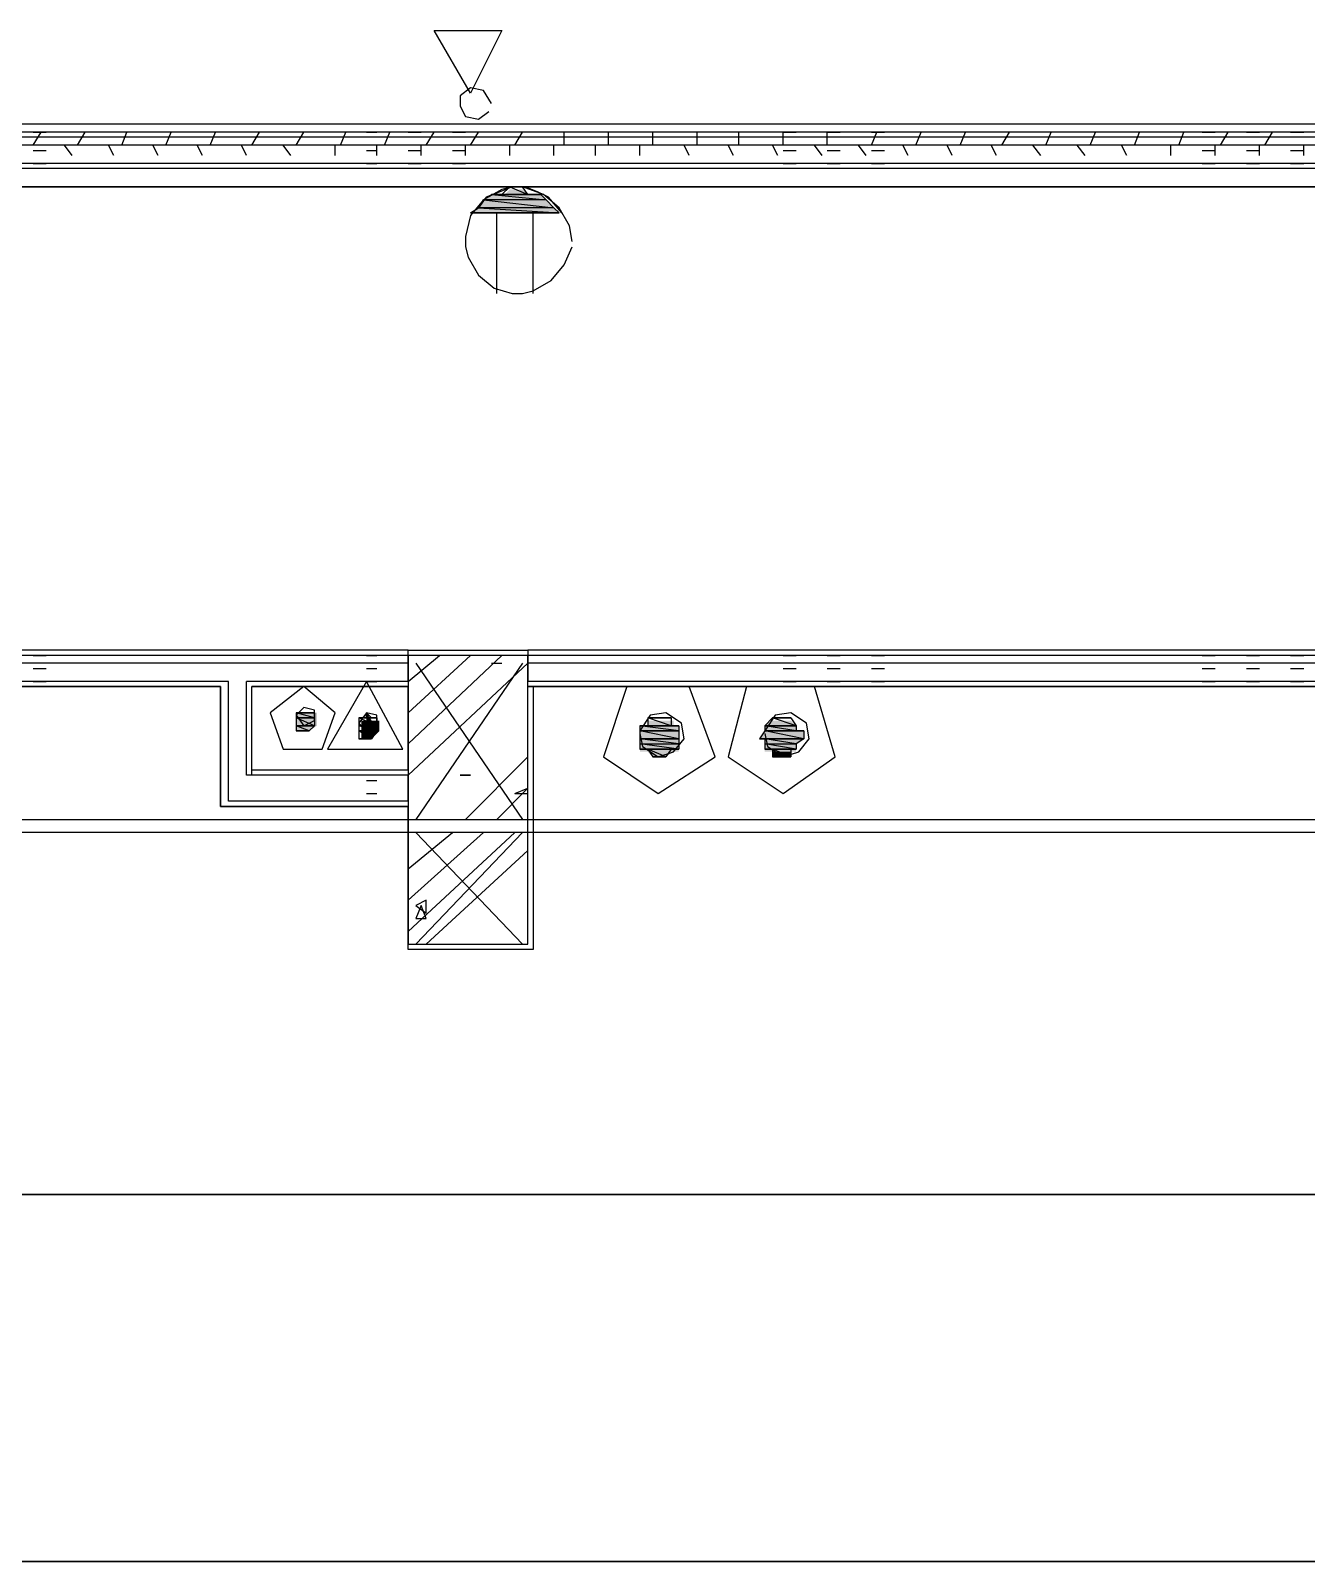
# Model space of a CAD drawing. Header units: millimetres. Extents: x 5 to 415, y 48 to 251.
# Drawn here: x 272.89 to 281.53, y 97.3 to 107.67 of the extents above; entities that cross this region are included whole.
import ezdxf

# ---------------------------------------------------------------- set-up
doc = ezdxf.new("R2010")
doc.units = ezdxf.units.MM
doc.layers.add('H', color=7, linetype='Continuous')
doc.layers.add('P', color=7, linetype='Continuous')

msp = doc.modelspace()

# ---------------------------------------------------------------- hatches: boundary and pattern name
at = {"layer": 'H', "linetype": 'Continuous'}
for points in [[(275.96, 106.504), (276.013, 106.557), (276.348, 106.557), (276.401, 106.504), (275.96, 106.504)], [(276.102, 106.557), (276.137, 106.592), (276.225, 106.592), (276.26, 106.557), (276.102, 106.557)], [(275.89, 106.433), (275.925, 106.468), (276.437, 106.468), (276.472, 106.433), (275.89, 106.433)], [(275.925, 106.468), (275.96, 106.504), (276.401, 106.504), (276.437, 106.468), (275.925, 106.468)], [(274.69, 102.993), (274.69, 103.046), (274.832, 103.046), (274.832, 102.993), (274.69, 102.993)], [(275.167, 102.993), (275.167, 103.046), (275.202, 102.993), (275.167, 102.993)], [(274.69, 102.958), (274.69, 102.993), (274.832, 102.993), (274.832, 102.958), (274.69, 102.958)], [(274.69, 102.923), (274.69, 102.958), (274.832, 102.958), (274.779, 102.923), (274.69, 102.923)], [(275.131, 102.958), (275.131, 102.993), (275.255, 102.993), (275.255, 102.958), (275.131, 102.958)], [(275.131, 102.923), (275.131, 102.958), (275.255, 102.958), (275.255, 102.923), (275.131, 102.923)], [(275.131, 102.87), (275.131, 102.923), (275.255, 102.923), (275.202, 102.87), (275.131, 102.87)], [(277.019, 102.923), (277.019, 102.958), (277.283, 102.958), (277.283, 102.923), (277.019, 102.923)], [(277.019, 102.87), (277.019, 102.923), (277.283, 102.923), (277.283, 102.87), (277.019, 102.87)], [(277.072, 102.958), (277.072, 102.993), (277.248, 102.993), (277.248, 102.958), (277.072, 102.958)], [(277.83, 102.87), (277.865, 102.923), (278.13, 102.923), (278.13, 102.87), (277.83, 102.87)], [(277.865, 102.958), (277.918, 102.993), (278.042, 102.993), (278.077, 102.958), (277.865, 102.958)], [(277.865, 102.923), (277.865, 102.958), (278.077, 102.958), (278.077, 102.923), (277.865, 102.923)], [(277.019, 102.835), (277.019, 102.87), (277.283, 102.87), (277.283, 102.835), (277.019, 102.835)], [(277.019, 102.782), (277.019, 102.835), (277.283, 102.835), (277.283, 102.782), (277.019, 102.782)], [(277.865, 102.835), (277.865, 102.87), (278.13, 102.87), (278.077, 102.835), (277.865, 102.835)], [(277.865, 102.782), (277.865, 102.835), (278.077, 102.835), (278.077, 102.782), (277.865, 102.782)], [(277.107, 102.747), (277.072, 102.782), (277.248, 102.782), (277.195, 102.747), (277.107, 102.747)], [(277.918, 102.747), (277.918, 102.782), (278.042, 102.782), (278.042, 102.747), (277.918, 102.747)]]:
    msp.add_hatch(color=256, dxfattribs=at).paths.add_polyline_path(points)

# ---------------------------------------------------------------- linework, layer by layer
at = {"layer": 'P'}
for points in [[(275.872, 107.244), (275.625, 107.668)], [(275.625, 107.668), (276.084, 107.668)], [(276.084, 107.668), (275.872, 107.244)], [(275.872, 107.28), (275.802, 107.227)], [(275.96, 107.262), (275.872, 107.28)], [(276.013, 107.174), (275.96, 107.262)], [(275.802, 107.227), (275.802, 107.156)], [(275.802, 107.156), (275.837, 107.086)], [(275.837, 107.086), (275.925, 107.068)], [(275.925, 107.068), (275.996, 107.121)], [(288.625, 107.033), (265.765, 107.033)], [(288.625, 106.98), (265.765, 106.98)], [(288.625, 106.98), (265.765, 106.98)], [(288.625, 106.945), (265.765, 106.945)], [(272.909, 106.98), (272.997, 106.98)], [(272.909, 106.892), (272.962, 106.98)], [(273.209, 106.892), (273.262, 106.98)], [(273.509, 106.892), (273.544, 106.98)], [(273.808, 106.892), (273.844, 106.98)], [(274.108, 106.892), (274.144, 106.98)], [(274.391, 106.892), (274.443, 106.98)], [(274.69, 106.892), (274.743, 106.98)], [(274.99, 106.892), (275.026, 106.98)], [(275.167, 106.98), (275.237, 106.98)], [(275.29, 106.892), (275.325, 106.98)], [(275.449, 106.98), (275.537, 106.98)], [(275.572, 106.892), (275.625, 106.98)], [(275.749, 106.98), (275.837, 106.98)], [(275.872, 106.892), (275.925, 106.98)], [(276.172, 106.892), (276.225, 106.98)], [(276.507, 106.892), (276.507, 106.98)], [(276.807, 106.892), (276.807, 106.98)], [(277.107, 106.892), (277.107, 106.98)], [(277.407, 106.892), (277.407, 106.98)], [(277.689, 106.892), (277.689, 106.98)], [(277.989, 106.98), (278.077, 106.98)], [(277.989, 106.892), (277.989, 106.98)], [(278.289, 106.98), (278.377, 106.98)], [(278.289, 106.892), (278.289, 106.98)], [(278.589, 106.98), (278.677, 106.98)], [(278.589, 106.892), (278.624, 106.98)], [(278.888, 106.892), (278.924, 106.98)], [(279.188, 106.892), (279.224, 106.98)], [(279.471, 106.892), (279.523, 106.98)], [(279.77, 106.892), (279.806, 106.98)], [(280.07, 106.892), (280.106, 106.98)], [(280.37, 106.892), (280.405, 106.98)], [(280.67, 106.892), (280.705, 106.98)], [(280.829, 106.98), (280.917, 106.98)], [(280.952, 106.892), (281.005, 106.98)], [(281.129, 106.98), (281.217, 106.98)], [(281.252, 106.892), (281.305, 106.98)], [(281.428, 106.98), (281.517, 106.98)], [(288.625, 106.892), (265.765, 106.892)], [(272.909, 106.856), (272.997, 106.856)], [(273.173, 106.821), (273.121, 106.892)], [(273.456, 106.821), (273.42, 106.892)], [(273.756, 106.821), (273.72, 106.892)], [(274.055, 106.821), (274.02, 106.892)], [(274.355, 106.821), (274.32, 106.892)], [(274.655, 106.821), (274.602, 106.892)], [(274.955, 106.821), (274.955, 106.892)], [(275.167, 106.856), (275.237, 106.856)], [(275.237, 106.821), (275.237, 106.892)], [(275.449, 106.856), (275.537, 106.856)], [(275.537, 106.821), (275.537, 106.892)], [(275.749, 106.856), (275.837, 106.856)], [(275.837, 106.821), (275.837, 106.892)], [(276.137, 106.821), (276.137, 106.892)], [(276.437, 106.821), (276.437, 106.892)], [(276.719, 106.821), (276.719, 106.892)], [(277.019, 106.821), (277.019, 106.892)], [(277.354, 106.821), (277.319, 106.892)], [(277.654, 106.821), (277.618, 106.892)], [(277.954, 106.821), (277.918, 106.892)], [(277.989, 106.856), (278.077, 106.856)], [(278.253, 106.821), (278.201, 106.892)], [(278.289, 106.856), (278.377, 106.856)], [(278.553, 106.821), (278.5, 106.892)], [(278.589, 106.856), (278.677, 106.856)], [(278.836, 106.821), (278.8, 106.892)], [(279.135, 106.821), (279.1, 106.892)], [(279.435, 106.821), (279.4, 106.892)], [(279.735, 106.821), (279.682, 106.892)], [(280.035, 106.821), (279.982, 106.892)], [(280.317, 106.821), (280.282, 106.892)], [(280.617, 106.821), (280.617, 106.892)], [(280.829, 106.856), (280.917, 106.856)], [(280.917, 106.821), (280.917, 106.892)], [(281.129, 106.856), (281.217, 106.856)], [(281.217, 106.821), (281.217, 106.892)], [(281.428, 106.856), (281.517, 106.856)], [(281.517, 106.821), (281.517, 106.892)], [(288.625, 106.768), (265.765, 106.768)], [(288.625, 106.733), (265.765, 106.733)], [(272.909, 106.768), (272.997, 106.768)], [(275.167, 106.768), (275.237, 106.768)], [(275.449, 106.768), (275.537, 106.768)], [(275.749, 106.768), (275.837, 106.768)], [(277.989, 106.768), (278.077, 106.768)], [(278.289, 106.768), (278.377, 106.768)], [(278.589, 106.768), (278.677, 106.768)], [(280.829, 106.768), (280.917, 106.768)], [(281.129, 106.768), (281.217, 106.768)], [(281.428, 106.768), (281.517, 106.768)], [(265.765, 106.609), (306.617, 106.609)], [(288.625, 106.609), (265.765, 106.609)], [(275.96, 106.521), (275.872, 106.415)], [(275.96, 106.521), (275.872, 106.415)], [(275.978, 106.539), (275.925, 106.468)], [(275.925, 106.468), (275.96, 106.521)], [(276.084, 106.592), (275.96, 106.521)], [(276.084, 106.592), (275.96, 106.521)], [(275.96, 106.521), (276.013, 106.557)], [(276.384, 106.521), (275.96, 106.521)], [(276.384, 106.521), (275.96, 106.521)], [(275.96, 106.521), (276.437, 106.468)], [(275.96, 106.521), (276.437, 106.468)], [(276.066, 106.574), (275.978, 106.539)], [(276.348, 106.557), (276.013, 106.557)], [(276.013, 106.557), (276.084, 106.557)], [(276.348, 106.557), (276.013, 106.557)], [(276.013, 106.557), (276.384, 106.521)], [(276.013, 106.557), (276.384, 106.521)], [(276.154, 106.609), (276.066, 106.574)], [(276.154, 106.609), (276.084, 106.592)], [(276.154, 106.609), (276.084, 106.592)], [(276.084, 106.557), (276.137, 106.609)], [(276.26, 106.557), (276.084, 106.557)], [(276.26, 106.557), (276.084, 106.557)], [(276.084, 106.557), (276.348, 106.557)], [(276.084, 106.557), (276.348, 106.557)], [(276.225, 106.609), (276.137, 106.609)], [(276.137, 106.609), (276.26, 106.557)], [(276.137, 106.609), (276.26, 106.557)], [(276.225, 106.609), (276.154, 106.609)], [(276.225, 106.609), (276.154, 106.609)], [(276.243, 106.609), (276.154, 106.609)], [(276.366, 106.557), (276.225, 106.609)], [(276.366, 106.557), (276.225, 106.609)], [(276.26, 106.557), (276.225, 106.609)], [(276.331, 106.574), (276.243, 106.609)], [(276.348, 106.557), (276.26, 106.557)], [(276.401, 106.539), (276.331, 106.574)], [(276.384, 106.521), (276.348, 106.557)], [(276.472, 106.468), (276.366, 106.557)], [(276.472, 106.468), (276.366, 106.557)], [(276.437, 106.468), (276.384, 106.521)], [(276.49, 106.433), (276.401, 106.539)], [(275.872, 106.433), (275.925, 106.468)], [(276.472, 106.433), (275.872, 106.433)], [(275.872, 106.433), (276.472, 106.433)], [(276.437, 106.468), (275.925, 106.468)], [(276.437, 106.468), (275.925, 106.468)], [(275.925, 106.468), (276.472, 106.433)], [(275.925, 106.468), (276.472, 106.433)], [(276.049, 105.886), (276.049, 106.433)], [(276.296, 105.886), (276.296, 106.433)], [(276.472, 106.433), (276.437, 106.468)], [(276.543, 106.345), (276.472, 106.468)], [(276.543, 106.345), (276.472, 106.468)], [(275.872, 106.415), (275.837, 106.274)], [(275.872, 106.415), (275.837, 106.274)], [(276.56, 106.239), (276.543, 106.345)], [(276.56, 106.239), (276.543, 106.345)], [(275.837, 106.274), (275.837, 106.204)], [(275.837, 106.274), (275.837, 106.204)], [(275.837, 106.204), (275.855, 106.133)], [(275.837, 106.204), (275.855, 106.133)], [(275.855, 106.133), (275.925, 106.01)], [(275.855, 106.133), (275.925, 106.01)], [(276.507, 106.08), (276.56, 106.204)], [(276.507, 106.08), (276.56, 106.204)], [(275.925, 106.01), (276.031, 105.922)], [(275.925, 106.01), (276.031, 105.922)], [(276.419, 105.974), (276.507, 106.08)], [(276.419, 105.974), (276.507, 106.08)], [(276.031, 105.922), (276.154, 105.886)], [(276.031, 105.922), (276.154, 105.886)], [(276.225, 105.886), (276.296, 105.904)], [(276.225, 105.886), (276.296, 105.904)], [(276.296, 105.904), (276.419, 105.974)], [(276.296, 105.904), (276.419, 105.974)], [(276.154, 105.886), (276.225, 105.886)], [(276.154, 105.886), (276.225, 105.886)], [(275.449, 103.47), (266.4, 103.47)], [(275.449, 103.434), (266.4, 103.434)], [(272.909, 103.434), (272.997, 103.434)], [(275.167, 103.434), (275.237, 103.434)], [(275.449, 103.47), (276.26, 103.47)], [(275.449, 103.382), (275.449, 103.47)], [(275.449, 103.258), (275.661, 103.434)], [(275.449, 103.046), (275.872, 103.434)], [(275.449, 102.835), (276.084, 103.434)], [(276.26, 103.434), (275.449, 103.434)], [(275.449, 103.434), (275.449, 102.323)], [(288.625, 103.47), (276.26, 103.47)], [(276.26, 103.47), (276.26, 103.382)], [(276.26, 102.323), (276.26, 103.434)], [(288.625, 103.434), (276.26, 103.434)], [(277.989, 103.434), (278.077, 103.434)], [(278.289, 103.434), (278.377, 103.434)], [(278.589, 103.434), (278.677, 103.434)], [(280.829, 103.434), (280.917, 103.434)], [(281.129, 103.434), (281.217, 103.434)], [(281.428, 103.434), (281.517, 103.434)], [(275.449, 103.382), (266.4, 103.382)], [(272.909, 103.346), (272.997, 103.346)], [(275.167, 103.346), (275.237, 103.346)], [(275.449, 102.623), (276.26, 103.382)], [(275.449, 103.258), (275.449, 103.382)], [(275.502, 103.382), (276.225, 102.323)], [(276.225, 103.382), (275.502, 102.323)], [(276.013, 103.382), (276.084, 103.382)], [(276.26, 103.382), (276.26, 103.258)], [(288.625, 103.382), (276.26, 103.382)], [(277.989, 103.346), (278.077, 103.346)], [(278.289, 103.346), (278.377, 103.346)], [(278.589, 103.346), (278.677, 103.346)], [(280.829, 103.346), (280.917, 103.346)], [(281.129, 103.346), (281.217, 103.346)], [(281.428, 103.346), (281.517, 103.346)], [(274.232, 103.258), (266.4, 103.258)], [(266.4, 103.223), (274.179, 103.223)], [(274.179, 103.223), (266.4, 103.223)], [(272.909, 103.258), (272.997, 103.258)], [(274.179, 103.223), (274.179, 102.411)], [(274.179, 102.411), (274.179, 103.223)], [(274.232, 102.447), (274.232, 103.258)], [(275.449, 103.258), (274.355, 103.258)], [(274.355, 102.623), (274.355, 103.258)], [(274.391, 103.223), (275.449, 103.223)], [(275.449, 103.223), (274.391, 103.223)], [(274.391, 102.658), (274.391, 103.223)], [(274.391, 102.623), (274.391, 103.223)], [(274.743, 103.223), (274.514, 103.046)], [(274.955, 103.046), (274.743, 103.223)], [(275.167, 103.258), (274.902, 102.799)], [(275.167, 103.258), (275.237, 103.258)], [(275.414, 102.799), (275.167, 103.258)], [(275.449, 102.658), (275.449, 103.223)], [(288.625, 103.258), (276.26, 103.258)], [(276.26, 103.223), (288.625, 103.223)], [(288.625, 103.223), (276.26, 103.223)], [(276.296, 103.223), (276.296, 101.441)], [(276.931, 103.223), (276.772, 102.747)], [(277.354, 103.223), (276.931, 103.223)], [(277.53, 102.747), (277.354, 103.223)], [(277.742, 103.223), (277.618, 102.747)], [(278.201, 103.223), (277.742, 103.223)], [(277.989, 103.258), (278.077, 103.258)], [(278.342, 102.747), (278.201, 103.223)], [(278.289, 103.258), (278.377, 103.258)], [(278.589, 103.258), (278.677, 103.258)], [(280.829, 103.258), (280.917, 103.258)], [(281.129, 103.258), (281.217, 103.258)], [(281.428, 103.258), (281.517, 103.258)], [(274.514, 103.046), (274.602, 102.799)], [(274.743, 103.082), (274.69, 103.029)], [(274.814, 103.011), (274.69, 103.046)], [(274.69, 103.046), (274.69, 103.011)], [(274.814, 103.011), (274.69, 103.046)], [(274.69, 103.046), (274.814, 103.046)], [(274.69, 103.046), (274.814, 103.046)], [(274.814, 103.046), (274.69, 103.046)], [(274.69, 103.046), (274.69, 103.046)], [(274.814, 103.046), (274.69, 103.046)], [(274.69, 103.046), (274.69, 103.046)], [(274.69, 103.046), (274.814, 103.046)], [(274.69, 103.046), (274.814, 103.046)], [(274.814, 103.046), (274.69, 103.046)], [(274.69, 103.046), (274.69, 103.046)], [(274.814, 103.046), (274.69, 103.046)], [(274.69, 103.046), (274.779, 103.046)], [(274.743, 103.046), (274.69, 103.046)], [(274.69, 103.046), (274.743, 103.046)], [(274.69, 103.029), (274.743, 102.958)], [(274.814, 102.958), (274.69, 103.011)], [(274.69, 103.011), (274.69, 102.958)], [(274.814, 102.958), (274.69, 103.011)], [(274.69, 103.011), (274.814, 103.011)], [(274.69, 103.011), (274.814, 103.011)], [(274.814, 103.011), (274.69, 103.011)], [(274.69, 103.011), (274.69, 103.011)], [(274.814, 103.011), (274.69, 103.011)], [(274.69, 103.011), (274.69, 103.011)], [(274.69, 103.011), (274.814, 103.011)], [(274.69, 103.011), (274.814, 103.011)], [(274.814, 103.011), (274.69, 103.011)], [(274.69, 103.011), (274.814, 103.011)], [(274.814, 103.011), (274.69, 103.011)], [(274.69, 103.011), (274.69, 103.011)], [(274.69, 103.011), (274.814, 103.011)], [(274.814, 103.064), (274.743, 103.082)], [(274.779, 103.046), (274.743, 103.046)], [(274.743, 103.046), (274.779, 103.046)], [(274.743, 103.046), (274.779, 103.046)], [(274.779, 103.046), (274.743, 103.046)], [(274.743, 103.046), (274.743, 103.046)], [(274.743, 103.046), (274.743, 103.046)], [(274.779, 103.046), (274.743, 103.046)], [(274.743, 103.046), (274.779, 103.046)], [(274.743, 103.046), (274.779, 103.046)], [(274.779, 103.046), (274.743, 103.046)], [(274.779, 103.046), (274.814, 103.046)], [(274.814, 102.993), (274.814, 103.064)], [(274.814, 103.046), (274.814, 103.011)], [(274.814, 103.011), (274.814, 102.958)], [(274.867, 102.799), (274.955, 103.046)], [(275.167, 103.046), (275.114, 102.976)], [(275.237, 102.958), (275.114, 103.011)], [(275.114, 103.011), (275.114, 102.958)], [(275.237, 102.958), (275.114, 103.011)], [(275.114, 103.011), (275.237, 103.011)], [(275.114, 103.011), (275.237, 103.011)], [(275.237, 103.011), (275.114, 103.011)], [(275.114, 103.011), (275.114, 103.011)], [(275.237, 103.011), (275.114, 103.011)], [(275.114, 103.011), (275.114, 103.011)], [(275.114, 103.011), (275.237, 103.011)], [(275.114, 103.011), (275.237, 103.011)], [(275.237, 103.011), (275.114, 103.011)], [(275.114, 103.011), (275.114, 103.011)], [(275.237, 103.011), (275.114, 103.011)], [(275.114, 103.011), (275.202, 103.011)], [(275.114, 103.011), (275.202, 103.011)], [(275.202, 103.011), (275.114, 103.011)], [(275.114, 103.011), (275.114, 103.011)], [(275.202, 103.011), (275.114, 103.011)], [(275.114, 103.011), (275.114, 103.011)], [(275.114, 103.011), (275.202, 103.011)], [(275.167, 103.011), (275.114, 103.011)], [(275.114, 103.011), (275.167, 103.011)], [(275.237, 103.029), (275.167, 103.046)], [(275.167, 103.046), (275.202, 103.011)], [(275.202, 103.011), (275.167, 103.046)], [(275.167, 103.046), (275.167, 103.011)], [(275.167, 103.011), (275.167, 103.046)], [(275.167, 103.011), (275.202, 103.011)], [(275.202, 103.011), (275.167, 103.011)], [(275.202, 103.011), (275.237, 103.011)], [(275.237, 102.941), (275.237, 103.029)], [(275.237, 103.011), (275.237, 102.958)], [(277.089, 103.029), (277.019, 102.923)], [(277.23, 102.958), (277.072, 103.011)], [(277.072, 103.011), (277.072, 102.958)], [(277.23, 102.958), (277.072, 103.011)], [(277.072, 103.011), (277.23, 103.011)], [(277.072, 103.011), (277.23, 103.011)], [(277.107, 103.011), (277.072, 103.011)], [(277.195, 103.046), (277.089, 103.029)], [(277.23, 103.011), (277.107, 103.011)], [(277.23, 103.011), (277.107, 103.011)], [(277.107, 103.011), (277.195, 103.011)], [(277.107, 103.011), (277.195, 103.011)], [(277.195, 103.011), (277.107, 103.011)], [(277.107, 103.011), (277.107, 103.011)], [(277.195, 103.011), (277.107, 103.011)], [(277.107, 103.011), (277.107, 103.011)], [(277.107, 103.011), (277.195, 103.011)], [(277.142, 103.011), (277.107, 103.011)], [(277.107, 103.011), (277.142, 103.011)], [(277.142, 103.011), (277.195, 103.011)], [(277.195, 103.011), (277.142, 103.011)], [(277.301, 102.976), (277.195, 103.046)], [(277.195, 103.011), (277.23, 103.011)], [(277.23, 103.011), (277.23, 102.958)], [(277.936, 103.029), (277.865, 102.923)], [(277.918, 103.011), (277.865, 102.958)], [(278.077, 102.958), (277.918, 103.011)], [(278.077, 102.958), (277.918, 103.011)], [(277.918, 103.011), (278.042, 103.011)], [(277.918, 103.011), (278.042, 103.011)], [(278.042, 103.011), (277.918, 103.011)], [(277.918, 103.011), (277.918, 103.011)], [(278.042, 103.011), (277.918, 103.011)], [(277.918, 103.011), (277.918, 103.011)], [(277.918, 103.011), (278.042, 103.011)], [(277.918, 103.011), (278.042, 103.011)], [(277.954, 103.011), (277.918, 103.011)], [(278.042, 103.046), (277.936, 103.029)], [(278.042, 103.011), (277.954, 103.011)], [(278.042, 103.011), (277.954, 103.011)], [(277.954, 103.011), (277.989, 103.011)], [(277.954, 103.011), (277.954, 103.011)], [(277.954, 103.011), (277.954, 103.011)], [(277.989, 103.011), (277.954, 103.011)], [(277.954, 103.011), (277.989, 103.011)], [(277.989, 103.011), (278.042, 103.011)], [(278.148, 102.976), (278.042, 103.046)], [(278.042, 103.011), (278.077, 102.958)], [(274.779, 102.923), (274.69, 102.958)], [(274.69, 102.958), (274.69, 102.923)], [(274.779, 102.923), (274.69, 102.958)], [(274.69, 102.958), (274.814, 102.958)], [(274.69, 102.958), (274.814, 102.958)], [(274.814, 102.958), (274.69, 102.958)], [(274.69, 102.958), (274.69, 102.958)], [(274.814, 102.958), (274.69, 102.958)], [(274.69, 102.958), (274.69, 102.958)], [(274.69, 102.958), (274.814, 102.958)], [(274.69, 102.958), (274.814, 102.958)], [(274.814, 102.958), (274.69, 102.958)], [(274.69, 102.958), (274.814, 102.958)], [(274.814, 102.958), (274.69, 102.958)], [(274.69, 102.958), (274.69, 102.958)], [(274.814, 102.958), (274.69, 102.958)], [(274.69, 102.958), (274.69, 102.958)], [(274.69, 102.958), (274.814, 102.958)], [(274.69, 102.958), (274.814, 102.958)], [(274.814, 102.958), (274.69, 102.958)], [(274.69, 102.958), (274.814, 102.958)], [(274.69, 102.923), (274.779, 102.923)], [(274.779, 102.923), (274.69, 102.923)], [(274.69, 102.923), (274.779, 102.923)], [(274.743, 102.923), (274.69, 102.923)], [(274.69, 102.923), (274.779, 102.923)], [(274.743, 102.958), (274.814, 102.993)], [(274.743, 102.923), (274.779, 102.923)], [(274.779, 102.923), (274.743, 102.923)], [(274.779, 102.923), (274.743, 102.923)], [(274.743, 102.923), (274.779, 102.923)], [(274.743, 102.923), (274.743, 102.923)], [(274.743, 102.923), (274.743, 102.923)], [(274.743, 102.923), (274.779, 102.923)], [(274.779, 102.923), (274.743, 102.923)], [(274.779, 102.923), (274.743, 102.923)], [(274.814, 102.958), (274.779, 102.923)], [(275.114, 102.976), (275.167, 102.923)], [(275.237, 102.923), (275.114, 102.958)], [(275.114, 102.958), (275.114, 102.923)], [(275.237, 102.923), (275.114, 102.958)], [(275.114, 102.958), (275.237, 102.958)], [(275.114, 102.958), (275.237, 102.958)], [(275.237, 102.958), (275.114, 102.958)], [(275.114, 102.958), (275.114, 102.958)], [(275.237, 102.958), (275.114, 102.958)], [(275.114, 102.958), (275.114, 102.958)], [(275.114, 102.958), (275.237, 102.958)], [(275.114, 102.958), (275.237, 102.958)], [(275.237, 102.958), (275.114, 102.958)], [(275.114, 102.958), (275.237, 102.958)], [(275.237, 102.958), (275.114, 102.958)], [(275.114, 102.958), (275.114, 102.958)], [(275.237, 102.958), (275.114, 102.958)], [(275.114, 102.958), (275.114, 102.958)], [(275.114, 102.958), (275.237, 102.958)], [(275.114, 102.958), (275.237, 102.958)], [(275.237, 102.958), (275.114, 102.958)], [(275.114, 102.958), (275.237, 102.958)], [(275.202, 102.87), (275.114, 102.923)], [(275.114, 102.923), (275.114, 102.87)], [(275.202, 102.87), (275.114, 102.923)], [(275.114, 102.923), (275.237, 102.923)], [(275.114, 102.923), (275.237, 102.923)], [(275.237, 102.923), (275.114, 102.923)], [(275.114, 102.923), (275.114, 102.923)], [(275.237, 102.923), (275.114, 102.923)], [(275.114, 102.923), (275.114, 102.923)], [(275.114, 102.923), (275.237, 102.923)], [(275.114, 102.923), (275.237, 102.923)], [(275.237, 102.923), (275.114, 102.923)], [(275.114, 102.923), (275.237, 102.923)], [(275.237, 102.923), (275.114, 102.923)], [(275.114, 102.923), (275.114, 102.923)], [(275.114, 102.923), (275.237, 102.923)], [(275.167, 102.923), (275.237, 102.941)], [(275.237, 102.923), (275.202, 102.87)], [(275.237, 102.958), (275.237, 102.923)], [(277.283, 102.923), (277.019, 102.958)], [(277.019, 102.958), (277.019, 102.923)], [(277.283, 102.923), (277.019, 102.958)], [(277.019, 102.958), (277.283, 102.958)], [(277.019, 102.958), (277.283, 102.958)], [(277.072, 102.958), (277.019, 102.958)], [(277.283, 102.87), (277.019, 102.923)], [(277.019, 102.923), (277.019, 102.87)], [(277.283, 102.87), (277.019, 102.923)], [(277.019, 102.923), (277.283, 102.923)], [(277.019, 102.923), (277.283, 102.923)], [(277.283, 102.923), (277.019, 102.923)], [(277.019, 102.923), (277.019, 102.923)], [(277.283, 102.923), (277.019, 102.923)], [(277.019, 102.923), (277.019, 102.923)], [(277.019, 102.923), (277.283, 102.923)], [(277.019, 102.923), (277.283, 102.923)], [(277.019, 102.905), (277.036, 102.817)], [(277.283, 102.958), (277.072, 102.958)], [(277.283, 102.958), (277.072, 102.958)], [(277.072, 102.958), (277.23, 102.958)], [(277.072, 102.958), (277.23, 102.958)], [(277.23, 102.958), (277.283, 102.958)], [(277.283, 102.958), (277.283, 102.923)], [(277.283, 102.923), (277.283, 102.87)], [(277.319, 102.87), (277.301, 102.976)], [(277.865, 102.923), (277.83, 102.87)], [(278.077, 102.923), (277.865, 102.958)], [(277.865, 102.958), (277.865, 102.923)], [(278.077, 102.923), (277.865, 102.958)], [(277.865, 102.958), (278.077, 102.958)], [(277.865, 102.958), (278.077, 102.958)], [(278.077, 102.958), (277.865, 102.958)], [(277.865, 102.958), (277.865, 102.958)], [(278.077, 102.958), (277.865, 102.958)], [(277.865, 102.958), (277.865, 102.958)], [(277.865, 102.958), (278.077, 102.958)], [(277.865, 102.958), (278.077, 102.958)], [(278.13, 102.87), (277.865, 102.923)], [(278.13, 102.87), (277.865, 102.923)], [(277.865, 102.923), (278.13, 102.923)], [(277.865, 102.923), (278.13, 102.923)], [(278.077, 102.923), (277.865, 102.923)], [(278.13, 102.923), (277.865, 102.923)], [(277.865, 102.923), (277.865, 102.923)], [(277.865, 102.923), (278.13, 102.923)], [(277.865, 102.923), (278.077, 102.923)], [(277.865, 102.905), (277.883, 102.817)], [(278.077, 102.958), (278.077, 102.923)], [(278.13, 102.923), (278.077, 102.923)], [(278.13, 102.923), (278.13, 102.87)], [(278.165, 102.87), (278.148, 102.976)], [(274.602, 102.799), (274.867, 102.799)], [(274.902, 102.799), (275.414, 102.799)], [(275.114, 102.87), (275.202, 102.87)], [(275.202, 102.87), (275.114, 102.87)], [(275.114, 102.87), (275.114, 102.87)], [(275.202, 102.87), (275.114, 102.87)], [(275.114, 102.87), (275.114, 102.87)], [(275.114, 102.87), (275.202, 102.87)], [(275.114, 102.87), (275.202, 102.87)], [(275.202, 102.87), (275.114, 102.87)], [(275.114, 102.87), (275.202, 102.87)], [(275.167, 102.87), (275.114, 102.87)], [(275.114, 102.87), (275.202, 102.87)], [(275.167, 102.87), (275.202, 102.87)], [(275.202, 102.87), (275.167, 102.87)], [(275.167, 102.87), (275.167, 102.87)], [(275.167, 102.87), (275.167, 102.87)], [(275.202, 102.87), (275.167, 102.87)], [(277.283, 102.835), (277.019, 102.87)], [(277.019, 102.87), (277.019, 102.835)], [(277.283, 102.835), (277.019, 102.87)], [(277.019, 102.87), (277.283, 102.87)], [(277.019, 102.87), (277.283, 102.87)], [(277.283, 102.87), (277.019, 102.87)], [(277.019, 102.87), (277.019, 102.87)], [(277.283, 102.87), (277.019, 102.87)], [(277.019, 102.87), (277.019, 102.87)], [(277.019, 102.87), (277.283, 102.87)], [(277.019, 102.87), (277.283, 102.87)], [(277.283, 102.799), (277.019, 102.835)], [(277.019, 102.835), (277.019, 102.799)], [(277.283, 102.799), (277.019, 102.835)], [(277.019, 102.835), (277.283, 102.835)], [(277.019, 102.835), (277.283, 102.835)], [(277.23, 102.799), (277.019, 102.799)], [(277.019, 102.799), (277.072, 102.799)], [(277.23, 102.799), (277.019, 102.799)], [(277.019, 102.799), (277.283, 102.799)], [(277.019, 102.799), (277.283, 102.799)], [(277.036, 102.817), (277.142, 102.747)], [(277.195, 102.747), (277.072, 102.799)], [(277.072, 102.799), (277.107, 102.747)], [(277.195, 102.747), (277.072, 102.799)], [(277.072, 102.799), (277.23, 102.799)], [(277.072, 102.799), (277.23, 102.799)], [(277.23, 102.799), (277.072, 102.799)], [(277.072, 102.799), (277.072, 102.799)], [(277.23, 102.799), (277.072, 102.799)], [(277.072, 102.799), (277.072, 102.799)], [(277.072, 102.799), (277.23, 102.799)], [(277.072, 102.799), (277.23, 102.799)], [(277.23, 102.799), (277.195, 102.747)], [(277.283, 102.799), (277.23, 102.799)], [(277.248, 102.782), (277.319, 102.87)], [(277.283, 102.87), (277.283, 102.835)], [(277.283, 102.835), (277.283, 102.799)], [(277.83, 102.87), (278.13, 102.87)], [(278.13, 102.87), (277.83, 102.87)], [(277.83, 102.87), (278.13, 102.87)], [(277.865, 102.87), (277.83, 102.87)], [(277.83, 102.87), (278.13, 102.87)], [(278.077, 102.835), (277.865, 102.87)], [(277.865, 102.87), (277.865, 102.835)], [(278.077, 102.835), (277.865, 102.87)], [(277.865, 102.87), (278.13, 102.87)], [(278.13, 102.87), (277.865, 102.87)], [(278.077, 102.799), (277.865, 102.835)], [(277.865, 102.835), (277.865, 102.799)], [(278.077, 102.799), (277.865, 102.835)], [(277.865, 102.835), (278.077, 102.835)], [(277.865, 102.835), (278.077, 102.835)], [(278.042, 102.799), (277.865, 102.799)], [(277.865, 102.799), (277.918, 102.799)], [(278.042, 102.799), (277.865, 102.799)], [(277.865, 102.799), (278.077, 102.799)], [(277.865, 102.799), (278.077, 102.799)], [(278.077, 102.799), (277.865, 102.799)], [(277.865, 102.799), (277.865, 102.799)], [(278.077, 102.799), (277.865, 102.799)], [(277.865, 102.799), (277.865, 102.799)], [(277.865, 102.799), (278.077, 102.799)], [(277.865, 102.799), (278.077, 102.799)], [(277.883, 102.817), (277.989, 102.747)], [(278.042, 102.747), (277.918, 102.799)], [(277.918, 102.799), (277.918, 102.747)], [(278.042, 102.747), (277.918, 102.799)], [(277.918, 102.799), (278.042, 102.799)], [(277.918, 102.799), (278.042, 102.799)], [(278.042, 102.799), (278.042, 102.747)], [(278.077, 102.799), (278.042, 102.799)], [(278.13, 102.87), (278.077, 102.835)], [(278.077, 102.835), (278.077, 102.799)], [(278.095, 102.782), (278.165, 102.87)], [(275.837, 102.323), (276.26, 102.747)], [(276.772, 102.747), (277.142, 102.5)], [(277.107, 102.747), (277.107, 102.747)], [(277.107, 102.747), (277.107, 102.747)], [(277.107, 102.747), (277.195, 102.747)], [(277.195, 102.747), (277.107, 102.747)], [(277.107, 102.747), (277.107, 102.747)], [(277.195, 102.747), (277.107, 102.747)], [(277.107, 102.747), (277.107, 102.747)], [(277.107, 102.747), (277.195, 102.747)], [(277.107, 102.747), (277.195, 102.747)], [(277.142, 102.747), (277.248, 102.782)], [(277.142, 102.5), (277.53, 102.747)], [(277.142, 102.747), (277.195, 102.747)], [(277.195, 102.747), (277.142, 102.747)], [(277.618, 102.747), (277.989, 102.5)], [(277.954, 102.747), (277.918, 102.747)], [(277.918, 102.747), (277.954, 102.747)], [(277.989, 102.747), (277.918, 102.747)], [(277.918, 102.747), (278.042, 102.747)], [(277.918, 102.747), (278.042, 102.747)], [(277.989, 102.747), (277.954, 102.747)], [(277.954, 102.747), (277.989, 102.747)], [(277.954, 102.747), (277.989, 102.747)], [(277.989, 102.747), (277.954, 102.747)], [(277.989, 102.747), (278.095, 102.782)], [(277.989, 102.5), (278.342, 102.747)], [(278.042, 102.747), (277.989, 102.747)], [(275.449, 102.623), (274.355, 102.623)], [(275.449, 102.658), (274.391, 102.658)], [(275.449, 102.623), (274.391, 102.623)], [(275.167, 102.588), (275.237, 102.588)], [(275.449, 102.447), (275.449, 102.623)], [(275.872, 102.623), (275.802, 102.623)], [(275.802, 102.623), (275.872, 102.623)], [(275.167, 102.5), (275.237, 102.5)], [(276.049, 102.323), (276.26, 102.535)], [(276.172, 102.5), (276.26, 102.535)], [(276.172, 102.5), (276.26, 102.5)], [(274.179, 102.411), (275.449, 102.411)], [(275.449, 102.411), (274.179, 102.411)], [(275.449, 102.447), (274.232, 102.447)], [(275.449, 101.441), (275.449, 102.411)], [(266.647, 102.323), (275.449, 102.323)], [(275.449, 102.323), (275.449, 102.235)], [(275.449, 102.323), (276.26, 102.323)], [(276.26, 102.235), (276.26, 102.323)], [(276.26, 102.323), (288.625, 102.323)], [(275.449, 102.235), (266.647, 102.235)], [(275.449, 101.988), (275.749, 102.235)], [(275.449, 101.776), (275.96, 102.235)], [(275.449, 101.565), (276.172, 102.235)], [(276.26, 102.235), (275.449, 102.235)], [(275.449, 102.235), (275.449, 101.477)], [(275.502, 102.235), (276.225, 101.477)], [(276.225, 102.235), (275.502, 101.477)], [(276.26, 101.477), (276.26, 102.235)], [(288.625, 102.235), (276.26, 102.235)], [(275.572, 101.477), (276.26, 102.112)], [(275.572, 101.776), (275.502, 101.741)], [(275.572, 101.688), (275.572, 101.776)], [(275.537, 101.741), (275.502, 101.653)], [(275.502, 101.741), (275.572, 101.688)], [(275.502, 101.653), (275.572, 101.653)], [(275.572, 101.653), (275.537, 101.741)], [(275.449, 101.477), (276.26, 101.477)], [(276.296, 101.441), (275.449, 101.441)], [(347.345, 99.783), (269.575, 99.783)], [(269.575, 99.783), (347.345, 99.783)], [(347.345, 99.783), (269.575, 99.783)], [(269.575, 97.296), (347.345, 97.296)], [(347.345, 97.296), (269.575, 97.296)], [(269.575, 97.296), (347.345, 97.296)]]:
    msp.add_lwpolyline(points, dxfattribs=at)

doc.saveas('drawing.dxf')
